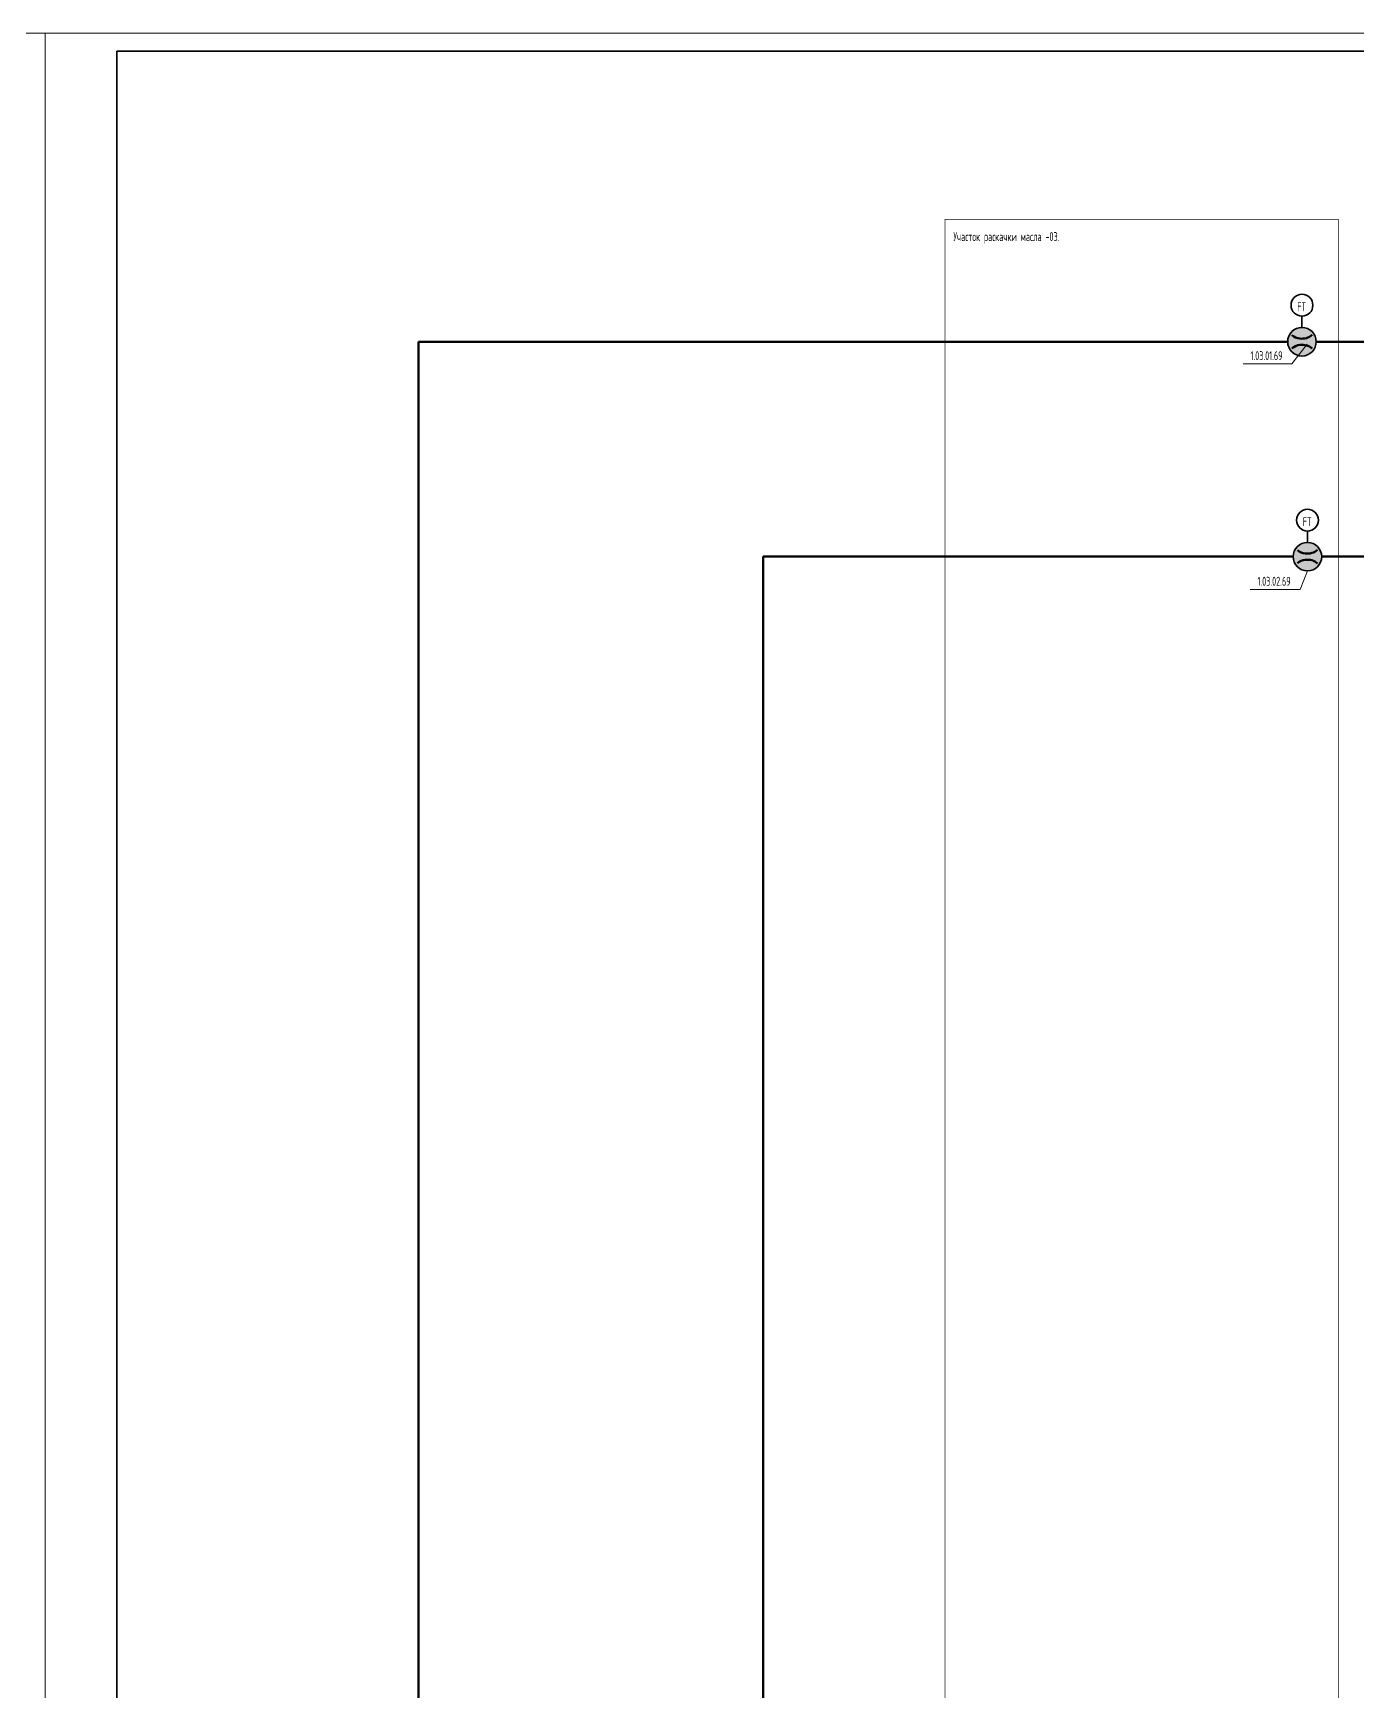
# Model space of a CAD drawing. Header units: millimetres. Extents: x -2281 to 17340, y -2563 to 4166.
# Drawn here: x 837.6 to 1207.8, y 724.4 to 1188 of the extents above; entities that cross this region are included whole.
import ezdxf

# ---------------------------------------------------------------- set-up
doc = ezdxf.new("R2010")
doc.units = ezdxf.units.MM
for name, pattern in [('K5LT32775', [0]), ('K5LT32779', [24.957505, 11.9988, -5.9994, 0.959904, -5.9994]), ('K5LT32781', [0]), ('K5LT32783', [0]), ('K5LT32797', [0]), ('K5LT32799', [0]), ('K5LT_BASIC', [0]), ('K5LT_THIN', [0])]:
    doc.linetypes.add(name, pattern=pattern)
doc.layers.add('Системный слой', color=7, linetype='Continuous')
doc.styles.add('KTEXTSTYLE', font='GOST_AU.SHX', dxfattribs={"width": 0.96, "height": 5})

# ---------------------------------------------------------------- blocks, each defined once
blk = doc.blocks.new('U190')
at = {"layer": 'Системный слой', "color": 7, "linetype": 'K5LT_THIN', "lineweight": 13}
for q in [(1193.96, 1037.59), (1177.97, 1032.44)]:
    blk.add_line((1191.96, 1032.44), q, dxfattribs=at)
at = {"layer": 'Системный слой', "color": 7, "insert": (1179.97, 1035.94), "char_height": 2.5, "attachment_point": 1, "style": 'KTEXTSTYLE'}
blk.add_mtext('\\H3.5;\\W0.965;\\Q15;\\Q0;\\W0.715;\\H2.50;{\\c255;1.03.02.69}', dxfattribs=at)
blk = doc.blocks.new('U191')
at = {"layer": 'Системный слой', "color": 7, "linetype": 'K5LT_THIN', "lineweight": 13}
for q in [(1193.9, 1100.98), (1176.02, 1095.55)]:
    blk.add_line((1189.61, 1095.55), q, dxfattribs=at)
at = {"layer": 'Системный слой', "color": 7, "insert": (1178.02, 1099.05), "char_height": 2.5, "attachment_point": 1, "style": 'KTEXTSTYLE'}
blk.add_mtext('\\H3.5;\\W0.965;\\Q15;\\Q0;\\W0.715;\\H2.50;{\\c255;1.03.01.69}', dxfattribs=at)
blk = doc.blocks.new('U1478')
at = {"color": 7, "linetype": 'K5LT_THIN', "lineweight": 13}
for p, q in [((0, 1188), (841, 1188)), ((841, 1188), (841, 0))]:
    blk.add_line(p, q, dxfattribs=at)

msp = doc.modelspace()

# ---------------------------------------------------------------- hatches: boundary and pattern name
at = {"layer": 'Системный слой', "true_color": 0xcc99ff}
msp.add_hatch(color=191, dxfattribs=at).paths.add_polyline_path([(1188.42425, 1101.69437), (1188.44427, 1101.29531), (1188.50408, 1100.90025), (1188.60306, 1100.51314), (1188.74022, 1100.13786), (1188.9142, 1099.77816), (1189.12325, 1099.43765), (1189.36527, 1099.11973), (1189.63785, 1098.82759), (1189.93826, 1098.56415), (1190.26349, 1098.33204), (1190.61029, 1098.13359), (1190.97517, 1097.97078), (1191.3545, 1097.84525), (1191.74448, 1097.75825), (1192.1412, 1097.71066), (1192.54068, 1097.70294), (1192.93894, 1097.73518), (1193.33198, 1097.80706), (1193.71588, 1097.91784), (1194.08678, 1098.06644), (1194.44098, 1098.25135), (1194.77493, 1098.47072), (1195.08529, 1098.72237), (1195.36895, 1099.00377), (1195.62307, 1099.31211), (1195.84511, 1099.64429), (1196.03285, 1099.997), (1196.1844, 1100.3667), (1196.29826, 1100.7497), (1196.37327, 1101.14216), (1196.4087, 1101.54014), (1196.41169, 1101.69478), (1196.3917, 1102.09384), (1196.33194, 1102.48891), (1196.233, 1102.87603), (1196.09588, 1103.25132), (1195.92194, 1103.61103), (1195.71293, 1103.95157), (1195.47093, 1104.26951), (1195.19838, 1104.56168), (1194.898, 1104.82516), (1194.5728, 1105.0573), (1194.22602, 1105.25579), (1193.86115, 1105.41863), (1193.48183, 1105.5442), (1193.09187, 1105.63124), (1192.69516, 1105.67887), (1192.29567, 1105.68663), (1191.89741, 1105.65443), (1191.50436, 1105.5826), (1191.12045, 1105.47185), (1190.74953, 1105.3233), (1190.39531, 1105.13843), (1190.06134, 1104.91908), (1189.75096, 1104.66747), (1189.46727, 1104.3861), (1189.21311, 1104.07779), (1188.99104, 1103.74563), (1188.80326, 1103.39294), (1188.65167, 1103.02325), (1188.53778, 1102.64027), (1188.46272, 1102.24782), (1188.42726, 1101.84983)])
at = {"layer": 'Системный слой', "true_color": 0xffe4e1}
msp.add_hatch(color=7, dxfattribs=at).paths.add_polyline_path([(1189.96425, 1041.57845), (1189.98428, 1041.17939), (1190.04408, 1040.78433), (1190.14306, 1040.39722), (1190.28023, 1040.02194), (1190.4542, 1039.66224), (1190.66325, 1039.32173), (1190.90528, 1039.00381), (1191.17786, 1038.71167), (1191.47827, 1038.44822), (1191.8035, 1038.21612), (1192.15029, 1038.01767), (1192.51518, 1037.85486), (1192.89451, 1037.72933), (1193.28449, 1037.64233), (1193.6812, 1037.59474), (1194.08069, 1037.58702), (1194.47895, 1037.61926), (1194.87199, 1037.69114), (1195.25589, 1037.80192), (1195.62679, 1037.95052), (1195.98099, 1038.13543), (1196.31494, 1038.3548), (1196.6253, 1038.60645), (1196.90896, 1038.88785), (1197.16308, 1039.19619), (1197.38512, 1039.52837), (1197.57286, 1039.88108), (1197.72441, 1040.25078), (1197.83827, 1040.63378), (1197.91328, 1041.02624), (1197.9487, 1041.42422), (1197.9517, 1041.57886), (1197.93171, 1041.97792), (1197.87195, 1042.37299), (1197.77301, 1042.76011), (1197.63588, 1043.1354), (1197.46195, 1043.49511), (1197.25293, 1043.83565), (1197.01094, 1044.15359), (1196.73839, 1044.44576), (1196.43801, 1044.70924), (1196.1128, 1044.94138), (1195.76603, 1045.13987), (1195.40116, 1045.30271), (1195.02184, 1045.42828), (1194.63187, 1045.51532), (1194.23516, 1045.56295), (1193.83568, 1045.57071), (1193.43742, 1045.53851), (1193.04436, 1045.46668), (1192.66046, 1045.35593), (1192.28954, 1045.20738), (1191.93532, 1045.02251), (1191.60135, 1044.80316), (1191.29096, 1044.55155), (1191.00727, 1044.27018), (1190.75312, 1043.96187), (1190.53104, 1043.62971), (1190.34327, 1043.27702), (1190.19168, 1042.90733), (1190.07778, 1042.52435), (1190.00273, 1042.1319), (1189.96726, 1041.73391)])
at = {"layer": 'Системный слой'}
h = msp.add_hatch(dxfattribs=at)
h.set_pattern_fill('', angle=90, style=0, pattern_type=0)
h.set_pattern_definition([(135, (0, 0), (-2.65165, -2.65165), []), (225, (0, 0), (2.65165, -2.65165), [])])
h.paths.add_polyline_path([(842.44857, 1016.95581), (842.44857, 1016.95581), (842.44857, 1016.95581), (842.44857, 1016.95581), (842.44857, 1016.95581), (842.44856, 1016.95581), (842.44851, 1016.9558), (842.44837, 1016.95578), (842.44785, 1016.95569), (842.44605, 1016.9554), (842.44338, 1016.95495), (842.44312, 1016.95491), (842.44257, 1016.95482), (842.44139, 1016.95462), (842.43874, 1016.95412), (842.43488, 1016.95324), (842.43193, 1016.95239), (842.42901, 1016.95136), (842.42805, 1016.95096), (842.42615, 1016.9501), (842.42243, 1016.94809), (842.41534, 1016.94298), (842.40241, 1016.92889), (842.38069, 1016.8887), (842.3689, 1016.85762), (842.36331, 1016.84102), (842.36038, 1016.83197), (842.35843, 1016.82587), (842.35649, 1016.81977), (842.3548, 1016.81444), (842.35394, 1016.81175), (842.35224, 1016.80639), (842.34887, 1016.79575), (842.34221, 1016.77479), (842.32929, 1016.73406), (842.32793, 1016.72974), (842.4805, 1016.72974)])
h.paths.add_polyline_path([(842.4805, 1016.72974), (842.32793, 1016.72974), (842.27191, 1016.54453), (842.23898, 1016.40976), (842.22217, 1016.30633), (842.21446, 1016.19447), (842.21429, 1016.16421), (842.21437, 1016.15691), (842.21466, 1016.14222), (842.21571, 1016.11248), (842.21939, 1016.05166), (842.22374, 1015.99859), (842.51743, 1015.99859), (842.50577, 1016.46086)])
h.paths.add_polyline_path([(842.51743, 1015.99859), (842.22374, 1015.99859), (842.22874, 1015.94428), (842.23179, 1015.91194), (842.23413, 1015.88666), (842.23654, 1015.85968), (842.23943, 1015.82486), (842.24286, 1015.7759), (842.24589, 1015.7048), (842.24605, 1015.69678), (842.24612, 1015.69248), (842.24622, 1015.68389), (842.24629, 1015.66676), (842.24605, 1015.63261), (842.24568, 1015.60909), (842.24546, 1015.59685), (842.24532, 1015.58964), (842.24522, 1015.58387), (842.2451, 1015.57741), (842.245, 1015.57182), (842.28489, 1015.49625), (842.33615, 1015.45312), (842.40694, 1015.39355), (842.44088, 1015.37349), (842.46727, 1015.35789), (842.51114, 1015.81822)])
h = msp.add_hatch(dxfattribs=at)
h.set_pattern_fill('', style=0, pattern_type=0)
h.set_pattern_definition([(45, (0, 0), (-0.65466064, 0.65466064), [])])
h.paths.add_polyline_path([(865.52888, 997.85691), (865.54179, 997.85691), (865.52259, 997.90193), (865.47681, 997.91923), (865.43264, 997.89817), (865.41825, 997.86916), (864.49963, 997.86916), (864.49963, 997.86304), (864.51187, 997.85691), (865.42995, 997.85691), (865.44444, 997.89189), (865.47941, 997.90637), (865.51439, 997.89189)])
h = msp.add_hatch(dxfattribs=at)
h.set_pattern_fill('', style=0, pattern_type=0)
h.set_pattern_definition([(45, (0, 0), (-1.3258252, 1.3258252), []), (135, (0, 0), (-1.3258252, -1.3258252), [])])
h.paths.add_polyline_path([(842.05922, 992.69043), (842.05545, 992.69123), (842.05343, 992.69178), (842.05237, 992.69209), (842.05174, 992.69226), (842.05124, 992.6924), (842.05066, 992.69257), (842.04988, 992.69278), (842.04875, 992.69307), (842.0471, 992.69346), (842.04529, 992.6938), (842.04424, 992.69395), (842.04219, 992.69413), (842.03828, 992.69404), (842.03112, 992.69217), (842.01917, 992.68254), (842.00493, 992.65454), (841.9994, 992.63704), (841.99683, 992.62777), (841.99551, 992.62279), (841.99463, 992.61946), (841.99374, 992.61604), (841.99255, 992.6115), (841.99152, 992.60757), (841.98948, 992.59977), (841.98543, 992.58446), (841.97755, 992.55488), (841.96269, 992.49949), (841.93736, 992.40052), (841.92169, 992.32558), (841.91355, 992.26864), (841.90949, 992.20778), (841.9093, 992.18204), (841.9094, 992.17514), (841.90977, 992.16122), (841.91113, 992.13286), (841.91562, 992.07455), (841.9188, 992.04012), (841.92077, 992.01922), (841.92235, 992.00205), (841.92405, 991.98272), (841.9261, 991.95696), (841.92839, 991.92022), (841.92961, 991.88465), (841.92967, 991.88077), (841.92974, 991.87303), (841.92974, 991.8576), (841.92949, 991.83561), (841.9293, 991.82443), (841.92919, 991.81839), (841.92911, 991.8144), (841.92904, 991.81063), (841.92896, 991.80597), (841.92893, 991.80467), (841.95447, 991.75631), (841.98727, 991.7287), (842.03258, 991.69058), (842.0543, 991.67774), (842.07119, 991.66776), (842.10229, 992.03634), (842.09345, 992.40612)])

# ---------------------------------------------------------------- linework, layer by layer
at = {"color": 7, "linetype": 'K5LT_THIN', "lineweight": 13}
for p, q in [((841, 0), (841, 1188)), ((841, 1188), (1682, 1188))]:
    msp.add_line(p, q, dxfattribs=at)
at = {"color": 5, "linetype": 'K5LT_BASIC', "lineweight": 35, "true_color": 0x0000ff}
for p, q in [((861, 5), (861, 1183)), ((861, 1183), (1677, 1183))]:
    msp.add_line(p, q, dxfattribs=at)
at = {"layer": 'Системный слой', "color": 191, "linetype": 'K5LT32797', "lineweight": 35, "true_color": 0xbf7fff}
msp.add_line((1192.41797, 1105.6885), (1192.41797, 1108.84707), dxfattribs=at)
at = {"layer": 'Системный слой', "color": 191, "linetype": 'K5LT32781', "lineweight": 50, "true_color": 0xbf7fff}
for p, q in [((945.3887, 40.4307), (945.38875, 1101.69478)), ((1188.42425, 1101.69478), (945.38875, 1101.69478)), ((1240.5083, 1101.69478), (1196.41169, 1101.69478))]:
    msp.add_line(p, q, dxfattribs=at)
at = {"layer": 'Системный слой', "color": 211, "linetype": 'K5LT32799', "lineweight": 35, "true_color": 0xff7fff}
msp.add_line((1193.95798, 1045.57258), (1193.95798, 1048.73115), dxfattribs=at)
at = {"layer": 'Системный слой', "color": 211, "linetype": 'K5LT32783', "lineweight": 50, "true_color": 0xff7fff}
for p, q in [((1041.70612, 331.95562), (1041.70612, 1041.57886)), ((1189.96425, 1041.57886), (1041.70612, 1041.57886)), ((1240.50824, 1041.57886), (1197.9517, 1041.57886))]:
    msp.add_line(p, q, dxfattribs=at)
at = {"layer": 'Системный слой', "color": 200, "linetype": 'K5LT32779', "true_color": 0xbf00ff, "const_width": 0.18}
msp.add_lwpolyline([(1202.63573, 1135.9462), (1092.55885, 1135.9462), (1092.55885, 35.60562), (1202.63573, 35.50012)], close=True, dxfattribs=at)
at = {"layer": 'Системный слой', "color": 191, "linetype": 'K5LT32797', "lineweight": 35, "true_color": 0xbf7fff}
for centre, radius in [((1192.41797, 1111.89944), 3.05236), ((1192.41797, 1101.69478), 3.99372)]:
    msp.add_circle(centre, radius, dxfattribs=at)
at = {"layer": 'Системный слой', "color": 211, "linetype": 'K5LT32799', "lineweight": 35, "true_color": 0xff7fff}
for centre, radius in [((1193.95798, 1051.78352), 3.05236), ((1193.95798, 1041.57886), 3.99372)]:
    msp.add_circle(centre, radius, dxfattribs=at)
at = {"layer": 'Системный слой', "color": 5, "linetype": 'K5LT32775', "lineweight": 50, "true_color": 0x0000ff}
for points in [[(1189.60776, 1103.53431), (1190.24296, 1103.01667), (1192.18383, 1102.18086), (1194.33685, 1102.77293), (1195.24503, 1103.61343)], [(1189.60833, 1099.85479), (1190.24337, 1100.37263), (1192.18398, 1101.20903), (1194.33719, 1100.61763), (1195.24563, 1099.77741)], [(1191.14776, 1043.41839), (1191.78297, 1042.90075), (1193.72384, 1042.06494), (1195.87686, 1042.65701), (1196.78504, 1043.49751)], [(1191.14833, 1039.73887), (1191.78338, 1040.25671), (1193.72399, 1041.09311), (1195.87719, 1040.50171), (1196.78563, 1039.66149)]]:
    msp.add_open_spline(points, degree=3, knots=[0, 0, 0, 0, 1.610495505, 4, 4, 4, 4], dxfattribs=at)

# ---------------------------------------------------------------- block references
msp.add_blockref('U1478', (0, 0))
at = {"layer": 'Системный слой'}
for name in ['U191', 'U190']:
    msp.add_blockref(name, (0, 0), dxfattribs=at)

# ---------------------------------------------------------------- texts
at = {"layer": 'Системный слой', "color": 7, "char_height": 2.5, "attachment_point": 1, "style": 'KTEXTSTYLE'}
for s, insert in [('\\H3.5;\\W0.965;\\Q15;\\Q0;\\W0.715;\\H2.50;Участок раскачки масла -03.', (1094.94714, 1132.34372)), ('\\H3.5;\\W0.965;\\Q15;\\Q0;\\W0.715;\\H2.50;FT', (1191.09505, 1112.73083)), ('\\H3.5;\\W0.965;\\Q15;\\Q0;\\W0.715;\\H2.50;FT', (1192.63506, 1052.61491))]:
    msp.add_mtext(s, dxfattribs=dict(at, insert=insert))

doc.saveas('drawing.dxf')
